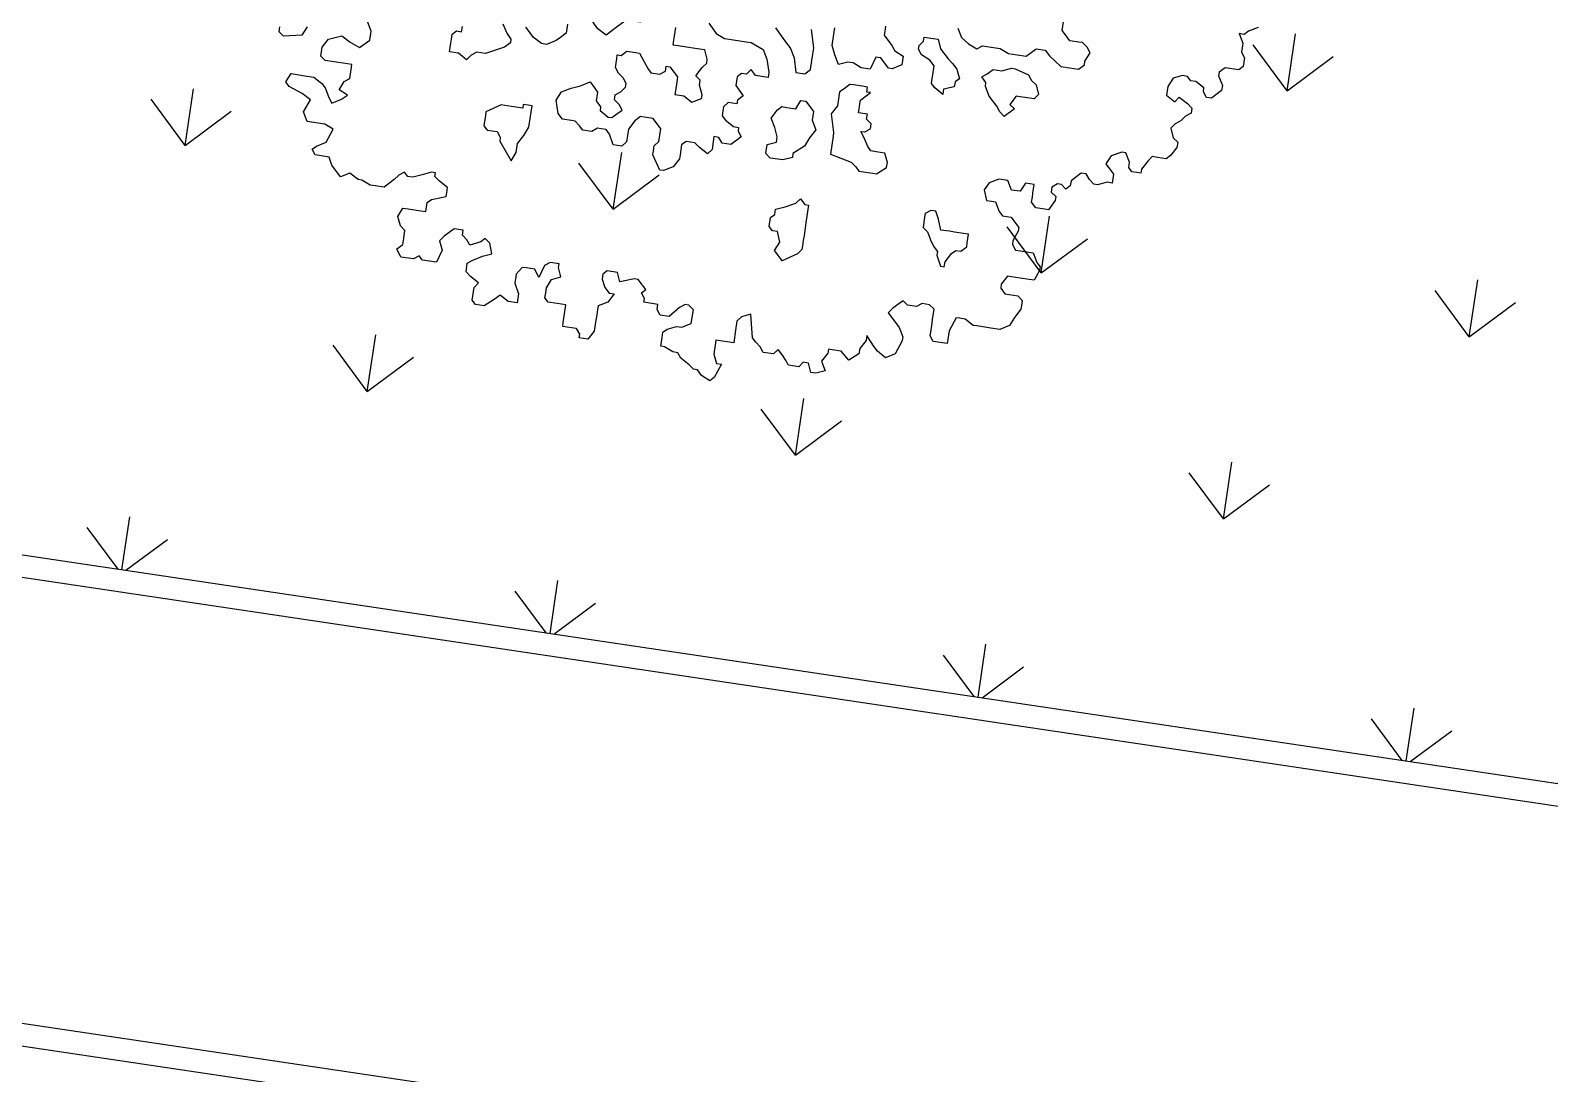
# Model space of a CAD drawing. Header units: millimetres. Extents: x 338 to 506, y 179 to 335.
# Drawn here: x 371.47 to 381.56, y 256.06 to 262.99 of the extents above; entities that cross this region are included whole.
import ezdxf

# ---------------------------------------------------------------- set-up
doc = ezdxf.new("R2010")
doc.units = ezdxf.units.MM
for name, color, linetype in [('ANDEN', 251, 'Continuous'), ('ARBOL-TOP', 3, 'Continuous'), ('MUROS', 32, 'Continuous')]:
    doc.layers.add(name, color=color, linetype=linetype)

# ---------------------------------------------------------------- blocks, each defined once
blk = doc.blocks.new('*X959')
at = {"color": 0}
for p, q in [((73.734, 124.917), (73.977, 125.16)), ((76.581, 124.891), (76.851, 125.16)), ((73.734, 124.891), (74.089, 124.891)), ((76.581, 124.891), (76.851, 124.622)), ((76.581, 124.891), (76.962, 124.891)), ((73.734, 124.864), (73.977, 124.622)), ((75.144, 123.454), (75.414, 123.723)), ((75.144, 123.454), (75.414, 123.185)), ((75.144, 123.454), (75.525, 123.454)), ((73.734, 122.044), (73.977, 122.287)), ((76.581, 122.017), (76.851, 122.287)), ((73.734, 122.017), (74.089, 122.017)), ((73.734, 121.991), (73.977, 121.748)), ((76.581, 122.017), (76.851, 121.748)), ((76.581, 122.017), (76.962, 122.017)), ((75.144, 120.58), (75.414, 120.85)), ((75.144, 120.58), (75.414, 120.311)), ((75.144, 120.58), (75.525, 120.58)), ((73.734, 119.17), (73.977, 119.413)), ((76.581, 119.144), (76.851, 119.413)), ((73.734, 119.144), (74.089, 119.144)), ((76.581, 119.144), (76.851, 118.874)), ((76.581, 119.144), (76.962, 119.144)), ((73.734, 119.117), (73.977, 118.874)), ((75.144, 117.707), (75.414, 117.976)), ((78.018, 117.707), (78.287, 117.976)), ((75.144, 117.707), (75.414, 117.437)), ((75.144, 117.707), (75.525, 117.707)), ((78.018, 117.707), (78.287, 117.437)), ((78.018, 117.707), (78.399, 117.707)), ((73.734, 116.296), (73.977, 116.539)), ((76.581, 116.27), (76.851, 116.539)), ((73.734, 116.27), (74.089, 116.27)), ((73.734, 116.243), (73.977, 116)), ((76.581, 116.27), (76.851, 116)), ((76.581, 116.27), (76.962, 116.27))]:
    blk.add_line(p, q, dxfattribs=at)
blk = doc.blocks.new('ARBOLITO')
at = {"linetype": 'ByBlock'}
for points in [[(463.3767, 68.9117), (463.3621, 68.9034), (463.3559, 68.8971), (463.3476, 68.8971), (463.3559, 68.8826), (463.3559, 68.868), (463.3621, 68.8597), (463.3621, 68.8452), (463.3559, 68.8389), (463.333, 68.8389), (463.3247, 68.8306), (463.3247, 68.8244), (463.333, 68.8098), (463.333, 68.8015), (463.3185, 68.787), (463.3102, 68.787), (463.3039, 68.7953), (463.3039, 68.8015), (463.2894, 68.8098), (463.2811, 68.8098), (463.2749, 68.8161), (463.2665, 68.8161), (463.252, 68.8098), (463.2458, 68.7953), (463.2458, 68.7808), (463.2603, 68.7724), (463.2665, 68.7808), (463.2811, 68.7724), (463.2894, 68.7662), (463.2894, 68.7579), (463.2811, 68.7517), (463.2749, 68.7434), (463.2665, 68.7371), (463.2603, 68.7288), (463.2665, 68.7143), (463.2749, 68.708), (463.2749, 68.6997), (463.2665, 68.6852), (463.2603, 68.6789), (463.2458, 68.6789), (463.2375, 68.6789), (463.2312, 68.6706), (463.2229, 68.6561), (463.2229, 68.6498), (463.2167, 68.6498), (463.2084, 68.6498), (463.2021, 68.6561), (463.2021, 68.6644), (463.1938, 68.6789), (463.1876, 68.6789), (463.171, 68.6706), (463.1647, 68.6561), (463.1793, 68.6415), (463.1793, 68.627), (463.171, 68.627), (463.1564, 68.6208), (463.1502, 68.6208), (463.1419, 68.627), (463.1356, 68.6353), (463.1273, 68.6353), (463.1128, 68.6208), (463.1128, 68.6124), (463.1065, 68.6062), (463.0982, 68.6124), (463.092, 68.6124), (463.0837, 68.6062), (463.0837, 68.5979), (463.092, 68.5917), (463.092, 68.5854), (463.0837, 68.5688), (463.0775, 68.5688), (463.0629, 68.5688), (463.0546, 68.5771), (463.0546, 68.5854), (463.0546, 68.5917), (463.0546, 68.6062), (463.0401, 68.6062), (463.0338, 68.5917), (463.0193, 68.5917), (463.011, 68.6062), (462.9964, 68.6062), (462.9819, 68.5979), (462.9756, 68.5854), (462.9819, 68.5688), (462.9902, 68.5688), (462.9964, 68.5688), (463.0047, 68.5543), (463.011, 68.548), (463.0255, 68.548), (463.0338, 68.5397), (463.0401, 68.5335), (463.0401, 68.5273), (463.0338, 68.5106), (463.0338, 68.5044), (463.0401, 68.4961), (463.0484, 68.4961), (463.0691, 68.4961), (463.0775, 68.4815), (463.0837, 68.4753), (463.0837, 68.4691), (463.0775, 68.4524), (463.0691, 68.4524), (463.0546, 68.4524), (463.0401, 68.4524), (463.0338, 68.4524), (463.0255, 68.4379), (463.0255, 68.4317), (463.0338, 68.4234), (463.0546, 68.4234), (463.0629, 68.4171), (463.0629, 68.4088), (463.0629, 68.4026), (463.0546, 68.388), (463.0484, 68.3735), (463.0338, 68.3652), (463.0193, 68.3652), (462.9964, 68.3652), (462.9902, 68.3652), (462.9756, 68.3735), (462.9673, 68.3735), (462.9611, 68.3735), (462.9528, 68.3506), (462.9528, 68.3299), (462.9299, 68.3299), (462.9237, 68.3382), (462.9237, 68.3444), (462.9237, 68.3589), (462.9237, 68.3652), (462.9237, 68.3818), (462.9154, 68.388), (462.9029, 68.388), (462.8946, 68.3818), (462.8801, 68.3818), (462.8717, 68.388), (462.8655, 68.3818), (462.8572, 68.3735), (462.851, 68.3652), (462.8572, 68.3589), (462.8717, 68.3444), (462.8801, 68.3299), (462.8801, 68.3236), (462.8717, 68.3008), (462.8572, 68.2925), (462.8427, 68.3008), (462.8364, 68.307), (462.8219, 68.3236), (462.8219, 68.3153), (462.8136, 68.3008), (462.8136, 68.2925), (462.799, 68.28), (462.7845, 68.2925), (462.7699, 68.2925), (462.7637, 68.2925), (462.7637, 68.2862), (462.7554, 68.2717), (462.7637, 68.2571), (462.7491, 68.2509), (462.7408, 68.2509), (462.7346, 68.2654), (462.7263, 68.2654), (462.7201, 68.2571), (462.7034, 68.2571), (462.6972, 68.2654), (462.691, 68.2717), (462.6827, 68.28), (462.6764, 68.2717), (462.6598, 68.2717), (462.6536, 68.28), (462.6453, 68.2862), (462.639, 68.2925), (462.6307, 68.3299), (462.6162, 68.3236), (462.6099, 68.3153), (462.6099, 68.3008), (462.6099, 68.28), (462.5954, 68.28), (462.5808, 68.28), (462.5808, 68.2717), (462.5808, 68.2571), (462.5871, 68.2426), (462.5954, 68.2426), (462.5871, 68.2197), (462.5808, 68.2135), (462.5663, 68.2197), (462.558, 68.228), (462.5517, 68.228), (462.5434, 68.2343), (462.5289, 68.2426), (462.5227, 68.2509), (462.5143, 68.2509), (462.4998, 68.2571), (462.4936, 68.2571), (462.4936, 68.2717), (462.4936, 68.28), (462.4998, 68.2862), (462.5143, 68.2925), (462.5227, 68.2925), (462.5372, 68.3008), (462.5372, 68.3236), (462.5289, 68.3299), (462.5227, 68.3299), (462.5143, 68.3236), (462.4998, 68.307), (462.4853, 68.307), (462.479, 68.3153), (462.479, 68.3236), (462.4562, 68.3236), (462.4562, 68.3299), (462.4499, 68.3382), (462.4562, 68.3444), (462.4416, 68.3589), (462.4354, 68.3589), (462.4125, 68.3506), (462.4063, 68.3652), (462.3897, 68.3652), (462.3834, 68.3589), (462.3834, 68.3506), (462.3897, 68.3382), (462.398, 68.3299), (462.4063, 68.3299), (462.398, 68.3153), (462.3834, 68.307), (462.3834, 68.3008), (462.3834, 68.2925), (462.3834, 68.28), (462.3834, 68.2654), (462.3751, 68.2509), (462.3606, 68.2509), (462.3606, 68.2571), (462.3543, 68.2654), (462.346, 68.2654), (462.3315, 68.2654), (462.3315, 68.2717), (462.3315, 68.2862), (462.3315, 68.3008), (462.3169, 68.3008), (462.3024, 68.3008), (462.2962, 68.307), (462.2962, 68.3153), (462.2962, 68.3236), (462.3024, 68.3382), (462.3169, 68.3444), (462.3107, 68.3589), (462.3107, 68.3652), (462.2962, 68.3652), (462.2879, 68.3589), (462.2816, 68.3382), (462.2733, 68.3506), (462.2588, 68.3506), (462.2525, 68.3506), (462.2442, 68.3382), (462.2442, 68.3236), (462.2525, 68.307), (462.2525, 68.2925), (462.238, 68.2925), (462.2234, 68.3008), (462.2151, 68.2925), (462.2006, 68.28), (462.186, 68.28), (462.1798, 68.2862), (462.1798, 68.307), (462.186, 68.3153), (462.1715, 68.3236), (462.1632, 68.3299), (462.1632, 68.3444), (462.1715, 68.3506), (462.186, 68.3589), (462.2006, 68.3652), (462.1944, 68.3818), (462.186, 68.388), (462.1798, 68.3818), (462.1632, 68.3735), (462.1569, 68.3818), (462.1486, 68.388), (462.1486, 68.3963), (462.1341, 68.3963), (462.1195, 68.3818), (462.1133, 68.3735), (462.1195, 68.3589), (462.1133, 68.3382), (462.0905, 68.3382), (462.0842, 68.3444), (462.0759, 68.3382), (462.0551, 68.3382), (462.0468, 68.3506), (462.0551, 68.3589), (462.0551, 68.3652), (462.0551, 68.3818), (462.0468, 68.388), (462.0406, 68.4026), (462.0468, 68.4171), (462.0551, 68.4171), (462.0759, 68.4171), (462.0842, 68.4171), (462.0842, 68.4317), (462.0905, 68.4379), (462.1133, 68.4462), (462.1133, 68.4524), (462.1133, 68.4608), (462.0988, 68.4691), (462.0905, 68.4753), (462.0905, 68.4815), (462.0842, 68.4815), (462.0697, 68.4753), (462.0551, 68.4691), (462.0468, 68.4691), (462.0406, 68.4753), (462.0323, 68.4691), (462.026, 68.4608), (462.0115, 68.4462), (461.997, 68.4462), (461.9886, 68.4462), (461.9741, 68.4524), (461.9679, 68.4524), (461.9533, 68.4608), (461.9388, 68.4524), (461.9221, 68.4691), (461.9159, 68.4815), (461.8931, 68.4815), (461.8868, 68.4899), (461.8931, 68.4961), (461.9076, 68.5044), (461.9159, 68.5273), (461.9014, 68.5335), (461.8723, 68.5335), (461.864, 68.548), (461.8723, 68.5688), (461.8577, 68.5771), (461.8349, 68.5854), (461.8286, 68.5917), (461.8349, 68.6062), (461.8577, 68.6062), (461.8723, 68.6062), (461.8868, 68.5979), (461.8931, 68.5917), (461.9014, 68.5771), (461.9076, 68.5688), (461.9221, 68.5771), (461.9305, 68.5854), (461.9159, 68.5917), (461.9221, 68.6062), (461.9305, 68.6124), (461.9305, 68.627), (461.9305, 68.6353), (461.9159, 68.6353), (461.8868, 68.6353), (461.8785, 68.6415), (461.8785, 68.6561), (461.8868, 68.6706), (461.9076, 68.6789), (461.9221, 68.6706), (461.9388, 68.6644), (461.9533, 68.6789), (461.9533, 68.6935), (461.945, 68.708)], [(461.8494, 68.6852), (461.8432, 68.6706), (461.8141, 68.6644), (461.8058, 68.6706), (461.8058, 68.6789)], [(463.3767, 68.9117), (463.3621, 68.9034), (463.3559, 68.8971), (463.3476, 68.8971), (463.3559, 68.8826), (463.3559, 68.868), (463.3621, 68.8597), (463.3621, 68.8452), (463.3559, 68.8389), (463.333, 68.8389), (463.3247, 68.8306), (463.3247, 68.8244), (463.333, 68.8098), (463.333, 68.8015), (463.3185, 68.787), (463.3102, 68.787), (463.3039, 68.7953), (463.3039, 68.8015), (463.2894, 68.8098), (463.2811, 68.8098), (463.2749, 68.8161), (463.2665, 68.8161), (463.252, 68.8098), (463.2458, 68.7953), (463.2458, 68.7808), (463.2603, 68.7724), (463.2665, 68.7808), (463.2811, 68.7724), (463.2894, 68.7662), (463.2894, 68.7579), (463.2811, 68.7517), (463.2749, 68.7434), (463.2665, 68.7371), (463.2603, 68.7288), (463.2665, 68.7143), (463.2749, 68.708), (463.2749, 68.6997), (463.2665, 68.6852), (463.2603, 68.6789), (463.2458, 68.6789), (463.2375, 68.6789), (463.2312, 68.6706), (463.2229, 68.6561), (463.2229, 68.6498), (463.2167, 68.6498), (463.2084, 68.6498), (463.2021, 68.6561), (463.2021, 68.6644), (463.1938, 68.6789), (463.1876, 68.6789), (463.171, 68.6706), (463.1647, 68.6561), (463.1793, 68.6415), (463.1793, 68.627), (463.171, 68.627), (463.1564, 68.6208), (463.1502, 68.6208), (463.1419, 68.627), (463.1356, 68.6353), (463.1273, 68.6353), (463.1128, 68.6208), (463.1128, 68.6124), (463.1065, 68.6062), (463.0982, 68.6124), (463.092, 68.6124), (463.0837, 68.6062), (463.0837, 68.5979), (463.092, 68.5917), (463.092, 68.5854), (463.0837, 68.5688), (463.0775, 68.5688), (463.0629, 68.5688), (463.0546, 68.5771), (463.0546, 68.5854), (463.0546, 68.5917), (463.0546, 68.6062), (463.0401, 68.6062), (463.0338, 68.5917), (463.0193, 68.5917), (463.011, 68.6062), (462.9964, 68.6062), (462.9819, 68.5979), (462.9756, 68.5854), (462.9819, 68.5688), (462.9902, 68.5688), (462.9964, 68.5688), (463.0047, 68.5543), (463.011, 68.548), (463.0255, 68.548), (463.0338, 68.5397), (463.0401, 68.5335), (463.0401, 68.5273), (463.0338, 68.5106), (463.0338, 68.5044), (463.0401, 68.4961), (463.0484, 68.4961), (463.0691, 68.4961), (463.0775, 68.4815), (463.0837, 68.4753), (463.0837, 68.4691), (463.0775, 68.4524), (463.0691, 68.4524), (463.0546, 68.4524), (463.0401, 68.4524), (463.0338, 68.4524), (463.0255, 68.4379), (463.0255, 68.4317), (463.0338, 68.4234), (463.0546, 68.4234), (463.0629, 68.4171), (463.0629, 68.4088), (463.0629, 68.4026), (463.0546, 68.388), (463.0484, 68.3735), (463.0338, 68.3652), (463.0193, 68.3652), (462.9964, 68.3652), (462.9902, 68.3652), (462.9756, 68.3735), (462.9673, 68.3735), (462.9611, 68.3735), (462.9528, 68.3506), (462.9528, 68.3299), (462.9299, 68.3299), (462.9237, 68.3382), (462.9237, 68.3444), (462.9237, 68.3589), (462.9237, 68.3652), (462.9237, 68.3818), (462.9154, 68.388), (462.9029, 68.388), (462.8946, 68.3818), (462.8801, 68.3818), (462.8717, 68.388), (462.8655, 68.3818), (462.8572, 68.3735), (462.851, 68.3652), (462.8572, 68.3589), (462.8717, 68.3444), (462.8801, 68.3299), (462.8801, 68.3236), (462.8717, 68.3008), (462.8572, 68.2925), (462.8427, 68.3008), (462.8364, 68.307), (462.8219, 68.3236), (462.8219, 68.3153), (462.8136, 68.3008), (462.8136, 68.2925), (462.799, 68.28), (462.7845, 68.2925), (462.7699, 68.2925), (462.7637, 68.2925), (462.7637, 68.2862), (462.7554, 68.2717), (462.7637, 68.2571), (462.7491, 68.2509), (462.7408, 68.2509), (462.7346, 68.2654), (462.7263, 68.2654), (462.7201, 68.2571), (462.7034, 68.2571), (462.6972, 68.2654), (462.691, 68.2717), (462.6827, 68.28), (462.6764, 68.2717), (462.6598, 68.2717), (462.6536, 68.28), (462.6453, 68.2862), (462.639, 68.2925), (462.6307, 68.3299), (462.6162, 68.3236), (462.6099, 68.3153), (462.6099, 68.3008), (462.6099, 68.28), (462.5954, 68.28), (462.5808, 68.28), (462.5808, 68.2717), (462.5808, 68.2571), (462.5871, 68.2426), (462.5954, 68.2426), (462.5871, 68.2197), (462.5808, 68.2135), (462.5663, 68.2197), (462.558, 68.228), (462.5517, 68.228), (462.5434, 68.2343), (462.5289, 68.2426), (462.5227, 68.2509), (462.5143, 68.2509), (462.4998, 68.2571), (462.4936, 68.2571), (462.4936, 68.2717), (462.4936, 68.28), (462.4998, 68.2862), (462.5143, 68.2925), (462.5227, 68.2925), (462.5372, 68.3008), (462.5372, 68.3236), (462.5289, 68.3299), (462.5227, 68.3299), (462.5143, 68.3236), (462.4998, 68.307), (462.4853, 68.307), (462.479, 68.3153), (462.479, 68.3236), (462.4562, 68.3236), (462.4562, 68.3299), (462.4499, 68.3382), (462.4562, 68.3444), (462.4416, 68.3589), (462.4354, 68.3589), (462.4125, 68.3506), (462.4063, 68.3652), (462.3897, 68.3652), (462.3834, 68.3589), (462.3834, 68.3506), (462.3897, 68.3382), (462.398, 68.3299), (462.4063, 68.3299), (462.398, 68.3153), (462.3834, 68.307), (462.3834, 68.3008), (462.3834, 68.2925), (462.3834, 68.28), (462.3834, 68.2654), (462.3751, 68.2509), (462.3606, 68.2509), (462.3606, 68.2571), (462.3543, 68.2654), (462.346, 68.2654), (462.3315, 68.2654), (462.3315, 68.2717), (462.3315, 68.2862), (462.3315, 68.3008), (462.3169, 68.3008), (462.3024, 68.3008), (462.2962, 68.307), (462.2962, 68.3153), (462.2962, 68.3236), (462.3024, 68.3382), (462.3169, 68.3444), (462.3107, 68.3589), (462.3107, 68.3652), (462.2962, 68.3652), (462.2879, 68.3589), (462.2816, 68.3382), (462.2733, 68.3506), (462.2588, 68.3506), (462.2525, 68.3506), (462.2442, 68.3382), (462.2442, 68.3236), (462.2525, 68.307), (462.2525, 68.2925), (462.238, 68.2925), (462.2234, 68.3008), (462.2151, 68.2925), (462.2006, 68.28), (462.186, 68.28), (462.1798, 68.2862), (462.1798, 68.307), (462.186, 68.3153), (462.1715, 68.3236), (462.1632, 68.3299), (462.1632, 68.3444), (462.1715, 68.3506), (462.186, 68.3589), (462.2006, 68.3652), (462.1944, 68.3818), (462.186, 68.388), (462.1798, 68.3818), (462.1632, 68.3735), (462.1569, 68.3818), (462.1486, 68.388), (462.1486, 68.3963), (462.1341, 68.3963), (462.1195, 68.3818), (462.1133, 68.3735), (462.1195, 68.3589), (462.1133, 68.3382), (462.0905, 68.3382), (462.0842, 68.3444), (462.0759, 68.3382), (462.0551, 68.3382), (462.0468, 68.3506), (462.0551, 68.3589), (462.0551, 68.3652), (462.0551, 68.3818), (462.0468, 68.388), (462.0406, 68.4026), (462.0468, 68.4171), (462.0551, 68.4171), (462.0759, 68.4171), (462.0842, 68.4171), (462.0842, 68.4317), (462.0905, 68.4379), (462.1133, 68.4462), (462.1133, 68.4524), (462.1133, 68.4608), (462.0988, 68.4691), (462.0905, 68.4753), (462.0905, 68.4815), (462.0842, 68.4815), (462.0697, 68.4753), (462.0551, 68.4691), (462.0468, 68.4691), (462.0406, 68.4753), (462.0323, 68.4691), (462.026, 68.4608), (462.0115, 68.4462), (461.997, 68.4462), (461.9886, 68.4462), (461.9741, 68.4524), (461.9679, 68.4524), (461.9533, 68.4608), (461.9388, 68.4524), (461.9221, 68.4691), (461.9159, 68.4815), (461.8931, 68.4815), (461.8868, 68.4899), (461.8931, 68.4961), (461.9076, 68.5044), (461.9159, 68.5273), (461.9014, 68.5335), (461.8723, 68.5335), (461.864, 68.548), (461.8723, 68.5688), (461.8577, 68.5771), (461.8349, 68.5854), (461.8286, 68.5917), (461.8349, 68.6062), (461.8577, 68.6062), (461.8723, 68.6062), (461.8868, 68.5979), (461.8931, 68.5917), (461.9014, 68.5771), (461.9076, 68.5688), (461.9221, 68.5771), (461.9305, 68.5854), (461.9159, 68.5917), (461.9221, 68.6062), (461.9305, 68.6124), (461.9305, 68.627), (461.9305, 68.6353), (461.9159, 68.6353), (461.8868, 68.6353), (461.8785, 68.6415), (461.8785, 68.6561), (461.8868, 68.6706), (461.9076, 68.6789), (461.9221, 68.6706), (461.9388, 68.6644), (461.9533, 68.6789), (461.9533, 68.6935), (461.945, 68.708)], [(461.8494, 68.6852), (461.8432, 68.6706), (461.8141, 68.6644), (461.8058, 68.6706), (461.8058, 68.6789)], [(462.8946, 68.8389), (462.9029, 68.8244), (462.9154, 68.8161), (462.9299, 68.8098), (462.9382, 68.8161), (462.9528, 68.8161), (462.9673, 68.8161), (462.9819, 68.8098), (462.9964, 68.8098), (463.011, 68.8098), (463.0255, 68.8244), (463.0401, 68.8244), (463.0484, 68.8161), (463.0691, 68.8015), (463.0837, 68.8015), (463.0982, 68.8015), (463.1065, 68.8098), (463.1065, 68.8161), (463.1128, 68.8306), (463.1065, 68.8389), (463.0982, 68.8452), (463.092, 68.8452), (463.0775, 68.8452), (463.0691, 68.8535), (463.0629, 68.8597), (463.0629, 68.8743)], [(462.8946, 68.8389), (462.9029, 68.8244), (462.9154, 68.8161), (462.9299, 68.8098), (462.9382, 68.8161), (462.9528, 68.8161), (462.9673, 68.8161), (462.9819, 68.8098), (462.9964, 68.8098), (463.011, 68.8098), (463.0255, 68.8244), (463.0401, 68.8244), (463.0484, 68.8161), (463.0691, 68.8015), (463.0837, 68.8015), (463.0982, 68.8015), (463.1065, 68.8098), (463.1065, 68.8161), (463.1128, 68.8306), (463.1065, 68.8389), (463.0982, 68.8452), (463.092, 68.8452), (463.0775, 68.8452), (463.0691, 68.8535), (463.0629, 68.8597), (463.0629, 68.8743)], [(462.2297, 68.7143), (462.2151, 68.7226), (462.2089, 68.7288), (462.2006, 68.7371)], [(462.2671, 68.7517), (462.2671, 68.7371), (462.2588, 68.7288), (462.2525, 68.7226), (462.238, 68.7143), (462.2297, 68.7143), (462.2297, 68.7143)], [(462.2297, 68.7143), (462.2151, 68.7226), (462.2089, 68.7288), (462.2006, 68.7371)], [(462.2671, 68.7517), (462.2671, 68.7371), (462.2588, 68.7288), (462.2525, 68.7226), (462.238, 68.7143), (462.2297, 68.7143)], [(462.6016, 68.7953), (462.6162, 68.7808), (462.6307, 68.7662), (462.639, 68.7517), (462.6453, 68.7288), (462.6598, 68.7288), (462.6681, 68.7371), (462.6681, 68.7517), (462.6681, 68.7724), (462.6598, 68.8015)], [(462.6016, 68.7953), (462.6162, 68.7808), (462.6307, 68.7662), (462.639, 68.7517), (462.6453, 68.7288), (462.6598, 68.7288), (462.6681, 68.7371), (462.6681, 68.7517), (462.6681, 68.7724), (462.6598, 68.8015)], [(462.2671, 68.627), (462.2733, 68.6415), (462.2879, 68.6498), (462.3024, 68.6561), (462.3169, 68.6644), (462.3253, 68.6561), (462.3315, 68.6498), (462.3315, 68.6353), (462.3398, 68.627), (462.3398, 68.6208), (462.3543, 68.6124), (462.3606, 68.6124), (462.3689, 68.6208), (462.3751, 68.627), (462.3689, 68.6353), (462.3606, 68.6415), (462.3606, 68.6498), (462.3689, 68.6561), (462.3751, 68.6644), (462.3751, 68.6706), (462.3689, 68.6789), (462.3606, 68.6852), (462.3543, 68.6935), (462.3543, 68.708), (462.3543, 68.7143), (462.3606, 68.7143), (462.3689, 68.7226), (462.3834, 68.7226), (462.3897, 68.7226), (462.4063, 68.6997), (462.4125, 68.6935), (462.4271, 68.6935), (462.4354, 68.6997), (462.4354, 68.708), (462.4416, 68.708), (462.4499, 68.6997), (462.4562, 68.6935), (462.4562, 68.6852), (462.4562, 68.6706), (462.4562, 68.6644), (462.4707, 68.6644), (462.4853, 68.6561), (462.4998, 68.6644), (462.4998, 68.6706), (462.4936, 68.6852), (462.4936, 68.6935), (462.4853, 68.6997), (462.4936, 68.7143), (462.4998, 68.7226), (462.4998, 68.7288), (462.4936, 68.7434), (462.4853, 68.7434), (462.4707, 68.7434), (462.4499, 68.7434), (462.4416, 68.7434), (462.4416, 68.7517), (462.4416, 68.7579), (462.4416, 68.7724)], [(462.4936, 68.787), (462.5081, 68.7724), (462.5227, 68.7662), (462.5372, 68.7662), (462.558, 68.7662), (462.5663, 68.7662), (462.5871, 68.7579), (462.5954, 68.7434), (462.6016, 68.7226), (462.6016, 68.7143), (462.5808, 68.7143), (462.5725, 68.7226), (462.5663, 68.7143), (462.558, 68.7143), (462.5517, 68.708), (462.5517, 68.6935), (462.5663, 68.6789), (462.558, 68.6706), (462.558, 68.6644), (462.5434, 68.6644), (462.5372, 68.6561), (462.5372, 68.6498), (462.5372, 68.6415), (462.5434, 68.6353), (462.558, 68.627), (462.5663, 68.627), (462.5663, 68.6208), (462.5725, 68.6124), (462.5663, 68.6062), (462.558, 68.5979), (462.5434, 68.5979), (462.5372, 68.6062), (462.5289, 68.6062), (462.5289, 68.5854), (462.5227, 68.5771), (462.5081, 68.5854), (462.4998, 68.5917), (462.4853, 68.5917), (462.479, 68.5854), (462.479, 68.5688), (462.479, 68.5626), (462.4707, 68.548), (462.4562, 68.5397), (462.4499, 68.5397), (462.4354, 68.5626), (462.4354, 68.5688), (462.4354, 68.5771), (462.4416, 68.5854), (462.4416, 68.6062), (462.4271, 68.6208), (462.4125, 68.6208), (462.4063, 68.6208), (462.398, 68.6124), (462.3897, 68.5979), (462.3897, 68.5771), (462.3834, 68.5688), (462.3689, 68.5688), (462.3606, 68.5854), (462.3543, 68.5917), (462.346, 68.5917), (462.3398, 68.5917), (462.3315, 68.5854), (462.3169, 68.5854), (462.3107, 68.5917), (462.3024, 68.5979), (462.2962, 68.5979), (462.2816, 68.5979), (462.2733, 68.6062), (462.2671, 68.627), (462.2671, 68.627)], [(462.2671, 68.627), (462.2733, 68.6415), (462.2879, 68.6498), (462.3024, 68.6561), (462.3169, 68.6644), (462.3253, 68.6561), (462.3315, 68.6498), (462.3315, 68.6353), (462.3398, 68.627), (462.3398, 68.6208), (462.3543, 68.6124), (462.3606, 68.6124), (462.3689, 68.6208), (462.3751, 68.627), (462.3689, 68.6353), (462.3606, 68.6415), (462.3606, 68.6498), (462.3689, 68.6561), (462.3751, 68.6644), (462.3751, 68.6706), (462.3689, 68.6789), (462.3606, 68.6852), (462.3543, 68.6935), (462.3543, 68.708), (462.3543, 68.7143), (462.3606, 68.7143), (462.3689, 68.7226), (462.3834, 68.7226), (462.3897, 68.7226), (462.4063, 68.6997), (462.4125, 68.6935), (462.4271, 68.6935), (462.4354, 68.6997), (462.4354, 68.708), (462.4416, 68.708), (462.4499, 68.6997), (462.4562, 68.6935), (462.4562, 68.6852), (462.4562, 68.6706), (462.4562, 68.6644), (462.4707, 68.6644), (462.4853, 68.6561), (462.4998, 68.6644), (462.4998, 68.6706), (462.4936, 68.6852), (462.4936, 68.6935), (462.4853, 68.6997), (462.4936, 68.7143), (462.4998, 68.7226), (462.4998, 68.7288), (462.4936, 68.7434), (462.4853, 68.7434), (462.4707, 68.7434), (462.4499, 68.7434), (462.4416, 68.7434), (462.4416, 68.7517), (462.4416, 68.7579), (462.4416, 68.7724)], [(462.4936, 68.787), (462.5081, 68.7724), (462.5227, 68.7662), (462.5372, 68.7662), (462.558, 68.7662), (462.5663, 68.7662), (462.5871, 68.7579), (462.5954, 68.7434), (462.6016, 68.7226), (462.6016, 68.7143), (462.5808, 68.7143), (462.5725, 68.7226), (462.5663, 68.7143), (462.558, 68.7143), (462.5517, 68.708), (462.5517, 68.6935), (462.5663, 68.6789), (462.558, 68.6706), (462.558, 68.6644), (462.5434, 68.6644), (462.5372, 68.6561), (462.5372, 68.6498), (462.5372, 68.6415), (462.5434, 68.6353), (462.558, 68.627), (462.5663, 68.627), (462.5663, 68.6208), (462.5725, 68.6124), (462.5663, 68.6062), (462.558, 68.5979), (462.5434, 68.5979), (462.5372, 68.6062), (462.5289, 68.6062), (462.5289, 68.5854), (462.5227, 68.5771), (462.5081, 68.5854), (462.4998, 68.5917), (462.4853, 68.5917), (462.479, 68.5854), (462.479, 68.5688), (462.479, 68.5626), (462.4707, 68.548), (462.4562, 68.5397), (462.4499, 68.5397), (462.4354, 68.5626), (462.4354, 68.5688), (462.4354, 68.5771), (462.4416, 68.5854), (462.4416, 68.6062), (462.4271, 68.6208), (462.4125, 68.6208), (462.4063, 68.6208), (462.398, 68.6124), (462.3897, 68.5979), (462.3897, 68.5771), (462.3834, 68.5688), (462.3689, 68.5688), (462.3606, 68.5854), (462.3543, 68.5917), (462.346, 68.5917), (462.3398, 68.5917), (462.3315, 68.5854), (462.3169, 68.5854), (462.3107, 68.5917), (462.3024, 68.5979), (462.2962, 68.5979), (462.2816, 68.5979), (462.2733, 68.6062), (462.2671, 68.627)], [(462.7034, 68.7662), (462.6972, 68.7808), (462.6972, 68.7953), (462.6972, 68.8098)], [(462.7782, 68.8244), (462.7782, 68.8161), (462.7782, 68.8098), (462.7928, 68.7953), (462.799, 68.787), (462.8136, 68.7808), (462.8136, 68.7662), (462.799, 68.7579), (462.7928, 68.7579), (462.7782, 68.7724), (462.7699, 68.7724), (462.7637, 68.7517), (462.7491, 68.7517), (462.7346, 68.7579), (462.7263, 68.7579), (462.7117, 68.7517), (462.7034, 68.7662), (462.7034, 68.7662)], [(462.7034, 68.7662), (462.6972, 68.7808), (462.6972, 68.7953), (462.6972, 68.8098)], [(462.7782, 68.8244), (462.7782, 68.8161), (462.7782, 68.8098), (462.7928, 68.7953), (462.799, 68.787), (462.8136, 68.7808), (462.8136, 68.7662), (462.799, 68.7579), (462.7928, 68.7579), (462.7782, 68.7724), (462.7699, 68.7724), (462.7637, 68.7517), (462.7491, 68.7517), (462.7346, 68.7579), (462.7263, 68.7579), (462.7117, 68.7517), (462.7034, 68.7662)], [(462.346, 68.7579), (462.3398, 68.7517), (462.3315, 68.7434), (462.3169, 68.7517), (462.3024, 68.7662), (462.3024, 68.7808), (462.3024, 68.787), (462.3107, 68.8015), (462.3169, 68.8161), (462.3253, 68.8244), (462.3315, 68.8306), (462.346, 68.8306), (462.3606, 68.8306), (462.3689, 68.8244), (462.3751, 68.8098), (462.3834, 68.7953), (462.3834, 68.787), (462.3834, 68.7808), (462.3834, 68.7724), (462.3751, 68.7724), (462.3689, 68.7808), (462.346, 68.7579), (462.346, 68.7579)], [(462.346, 68.7579), (462.3398, 68.7517), (462.3315, 68.7434), (462.3169, 68.7517), (462.3024, 68.7662), (462.3024, 68.7808), (462.3024, 68.787), (462.3107, 68.8015), (462.3169, 68.8161), (462.3253, 68.8244), (462.3315, 68.8306), (462.346, 68.8306), (462.3606, 68.8306), (462.3689, 68.8244), (462.3751, 68.8098), (462.3834, 68.7953), (462.3834, 68.787), (462.3834, 68.7808), (462.3834, 68.7724), (462.3751, 68.7724), (462.3689, 68.7808), (462.346, 68.7579)], [(462.8863, 68.7288), (462.8717, 68.7371), (462.8655, 68.7434), (462.8655, 68.7517), (462.8655, 68.7579), (462.8655, 68.7724), (462.8572, 68.7808), (462.8427, 68.787), (462.8364, 68.7953), (462.8364, 68.8015), (462.8427, 68.8098), (462.8427, 68.8161), (462.8572, 68.8161), (462.8655, 68.8161), (462.8717, 68.8015), (462.8863, 68.787), (462.8946, 68.7808), (462.9029, 68.7724), (462.9091, 68.7579), (462.9029, 68.7517), (462.9029, 68.7434), (462.8863, 68.7371), (462.8863, 68.7288), (462.8863, 68.7288)], [(462.8863, 68.7288), (462.8717, 68.7371), (462.8655, 68.7434), (462.8655, 68.7517), (462.8655, 68.7579), (462.8655, 68.7724), (462.8572, 68.7808), (462.8427, 68.787), (462.8364, 68.7953), (462.8364, 68.8015), (462.8427, 68.8098), (462.8427, 68.8161), (462.8572, 68.8161), (462.8655, 68.8161), (462.8717, 68.8015), (462.8863, 68.787), (462.8946, 68.7808), (462.9029, 68.7724), (462.9091, 68.7579), (462.9029, 68.7517), (462.9029, 68.7434), (462.8863, 68.7371), (462.8863, 68.7288)], [(462.9902, 68.708), (462.9819, 68.7143), (462.9756, 68.7226), (462.9611, 68.7371), (462.9528, 68.7517), (462.9528, 68.7579), (462.9445, 68.7662), (462.9528, 68.7724), (462.9611, 68.7808), (462.9756, 68.7808), (462.9902, 68.787), (462.9964, 68.787), (463.0193, 68.7808), (463.0255, 68.7724), (463.0338, 68.7662), (463.0401, 68.7517), (463.0338, 68.7434), (463.0193, 68.7434), (463.011, 68.7434), (463.0047, 68.7434), (462.9964, 68.7288), (463.0047, 68.7226), (462.9902, 68.708), (462.9902, 68.708)], [(462.9902, 68.708), (462.9819, 68.7143), (462.9756, 68.7226), (462.9611, 68.7371), (462.9528, 68.7517), (462.9528, 68.7579), (462.9445, 68.7662), (462.9528, 68.7724), (462.9611, 68.7808), (462.9756, 68.7808), (462.9902, 68.787), (462.9964, 68.787), (463.0193, 68.7808), (463.0255, 68.7724), (463.0338, 68.7662), (463.0401, 68.7517), (463.0338, 68.7434), (463.0193, 68.7434), (463.011, 68.7434), (463.0047, 68.7434), (462.9964, 68.7288), (463.0047, 68.7226), (462.9902, 68.708)], [(462.1424, 68.6852), (462.1279, 68.6852), (462.1195, 68.6789), (462.1133, 68.6706), (462.0988, 68.6789), (462.0842, 68.6789), (462.0842, 68.6935), (462.0842, 68.6997), (462.0842, 68.708), (462.0905, 68.7143), (462.0988, 68.7143), (462.0988, 68.7226)], [(462.1632, 68.7371), (462.1715, 68.7226), (462.1798, 68.7143), (462.1798, 68.708), (462.1715, 68.6997), (462.1424, 68.6852), (462.1424, 68.6852)], [(462.1424, 68.6852), (462.1279, 68.6852), (462.1195, 68.6789), (462.1133, 68.6706), (462.0988, 68.6789), (462.0842, 68.6789), (462.0842, 68.6935), (462.0842, 68.6997), (462.0842, 68.708), (462.0905, 68.7143), (462.0988, 68.7143), (462.0988, 68.7226)], [(462.1632, 68.7371), (462.1715, 68.7226), (462.1798, 68.7143), (462.1798, 68.708), (462.1715, 68.6997), (462.1424, 68.6852)], [(462.7554, 68.5979), (462.7637, 68.5917), (462.7699, 68.5854), (462.7928, 68.5854), (462.799, 68.5854), (462.8136, 68.5979), (462.8136, 68.6062), (462.8073, 68.6208), (462.7928, 68.6208), (462.7845, 68.6208), (462.7782, 68.627), (462.7699, 68.6415), (462.7637, 68.6498), (462.7699, 68.6498), (462.7782, 68.6561), (462.7782, 68.6644), (462.7699, 68.6706), (462.7699, 68.6789), (462.7554, 68.6789), (462.7554, 68.6852), (462.7554, 68.6935), (462.7554, 68.6997), (462.7637, 68.708), (462.7699, 68.7143), (462.7637, 68.7143), (462.7637, 68.7226), (462.7554, 68.7226), (462.7408, 68.7226), (462.7346, 68.7226), (462.7263, 68.7143), (462.7201, 68.708), (462.7201, 68.6852), (462.7117, 68.6706), (462.7201, 68.6415), (462.7201, 68.6353), (462.7201, 68.6208), (462.7201, 68.6062), (462.7554, 68.5979), (462.7554, 68.5979)], [(462.7554, 68.5979), (462.7637, 68.5917), (462.7699, 68.5854), (462.7928, 68.5854), (462.799, 68.5854), (462.8136, 68.5979), (462.8136, 68.6062), (462.8073, 68.6208), (462.7928, 68.6208), (462.7845, 68.6208), (462.7782, 68.627), (462.7699, 68.6415), (462.7637, 68.6498), (462.7699, 68.6498), (462.7782, 68.6561), (462.7782, 68.6644), (462.7699, 68.6706), (462.7699, 68.6789), (462.7554, 68.6789), (462.7554, 68.6852), (462.7554, 68.6935), (462.7554, 68.6997), (462.7637, 68.708), (462.7699, 68.7143), (462.7637, 68.7143), (462.7637, 68.7226), (462.7554, 68.7226), (462.7408, 68.7226), (462.7346, 68.7226), (462.7263, 68.7143), (462.7201, 68.708), (462.7201, 68.6852), (462.7117, 68.6706), (462.7201, 68.6415), (462.7201, 68.6353), (462.7201, 68.6208), (462.7201, 68.6062), (462.7554, 68.5979)], [(462.6245, 68.5854), (462.6162, 68.5917), (462.6162, 68.6062), (462.6307, 68.6124), (462.6307, 68.6208), (462.6245, 68.6353), (462.6162, 68.6498), (462.6245, 68.6644), (462.6307, 68.6706), (462.639, 68.6706), (462.6536, 68.6706), (462.6598, 68.6852), (462.6681, 68.6852), (462.6827, 68.6706), (462.6827, 68.6561), (462.691, 68.6415), (462.6827, 68.627), (462.6764, 68.6124), (462.6598, 68.5979), (462.6598, 68.5917), (462.6453, 68.5854), (462.6245, 68.5854), (462.6245, 68.5854)], [(462.6245, 68.5854), (462.6162, 68.5917), (462.6162, 68.6062), (462.6307, 68.6124), (462.6307, 68.6208), (462.6245, 68.6353), (462.6162, 68.6498), (462.6245, 68.6644), (462.6307, 68.6706), (462.639, 68.6706), (462.6536, 68.6706), (462.6598, 68.6852), (462.6681, 68.6852), (462.6827, 68.6706), (462.6827, 68.6561), (462.691, 68.6415), (462.6827, 68.627), (462.6764, 68.6124), (462.6598, 68.5979), (462.6598, 68.5917), (462.6453, 68.5854), (462.6245, 68.5854)], [(462.2089, 68.5189), (462.2151, 68.5335), (462.2151, 68.548), (462.2234, 68.5626), (462.2297, 68.5771), (462.2297, 68.5917), (462.2297, 68.6124), (462.2234, 68.6124), (462.2151, 68.6124), (462.2151, 68.6062), (462.2006, 68.6062), (462.186, 68.6062), (462.1798, 68.6062), (462.1569, 68.5917), (462.1569, 68.5854), (462.1569, 68.5688), (462.1632, 68.5626), (462.1715, 68.5626), (462.1798, 68.5626), (462.186, 68.5543), (462.186, 68.548), (462.2089, 68.5189), (462.2089, 68.5189)], [(462.2089, 68.5189), (462.2151, 68.5335), (462.2151, 68.548), (462.2234, 68.5626), (462.2297, 68.5771), (462.2297, 68.5917), (462.2297, 68.6124), (462.2234, 68.6124), (462.2151, 68.6124), (462.2151, 68.6062), (462.2006, 68.6062), (462.186, 68.6062), (462.1798, 68.6062), (462.1569, 68.5917), (462.1569, 68.5854), (462.1569, 68.5688), (462.1632, 68.5626), (462.1715, 68.5626), (462.1798, 68.5626), (462.186, 68.5543), (462.186, 68.548), (462.2089, 68.5189)], [(462.9299, 68.4524), (462.9299, 68.4608), (462.9382, 68.4753), (462.9445, 68.4815), (462.9528, 68.4815), (462.9611, 68.4899), (462.9611, 68.4961), (462.9611, 68.5106), (462.9528, 68.5106), (462.9382, 68.5106), (462.9299, 68.5106), (462.9154, 68.5106), (462.9091, 68.5273), (462.9029, 68.5397), (462.8946, 68.5397), (462.8863, 68.5335), (462.8863, 68.5273), (462.8863, 68.5106), (462.8946, 68.5044), (462.9029, 68.4899), (462.9091, 68.4815), (462.9154, 68.4753), (462.9154, 68.4691), (462.9237, 68.4524), (462.9299, 68.4524), (462.9299, 68.4524)], [(462.9299, 68.4524), (462.9299, 68.4608), (462.9382, 68.4753), (462.9445, 68.4815), (462.9528, 68.4815), (462.9611, 68.4899), (462.9611, 68.4961), (462.9611, 68.5106), (462.9528, 68.5106), (462.9382, 68.5106), (462.9299, 68.5106), (462.9154, 68.5106), (462.9091, 68.5273), (462.9029, 68.5397), (462.8946, 68.5397), (462.8863, 68.5335), (462.8863, 68.5273), (462.8863, 68.5106), (462.8946, 68.5044), (462.9029, 68.4899), (462.9091, 68.4815), (462.9154, 68.4753), (462.9154, 68.4691), (462.9237, 68.4524), (462.9299, 68.4524)], [(462.6681, 68.4234), (462.6598, 68.4317), (462.6536, 68.4379), (462.6598, 68.4524), (462.6536, 68.4691), (462.6453, 68.4691), (462.639, 68.4753), (462.639, 68.4899), (462.6453, 68.4961), (462.6453, 68.5044), (462.6598, 68.5106), (462.6764, 68.5189), (462.6827, 68.5273), (462.691, 68.5189), (462.6972, 68.5189), (462.6972, 68.5044), (462.6972, 68.4899), (462.6972, 68.4691), (462.6972, 68.4608), (462.6972, 68.4524), (462.6972, 68.4462), (462.691, 68.4379), (462.6681, 68.4234), (462.6681, 68.4234)], [(462.6681, 68.4234), (462.6598, 68.4317), (462.6536, 68.4379), (462.6598, 68.4524), (462.6536, 68.4691), (462.6453, 68.4691), (462.639, 68.4753), (462.639, 68.4899), (462.6453, 68.4961), (462.6453, 68.5044), (462.6598, 68.5106), (462.6764, 68.5189), (462.6827, 68.5273), (462.691, 68.5189), (462.6972, 68.5189), (462.6972, 68.5044), (462.6972, 68.4899), (462.6972, 68.4691), (462.6972, 68.4608), (462.6972, 68.4524), (462.6972, 68.4462), (462.691, 68.4379), (462.6681, 68.4234)]]:
    blk.add_lwpolyline(points, dxfattribs=at)
blk = doc.blocks.new('A$C7152A42C')
at = {"layer": 'ANDEN'}
blk.add_line((73.584, 108.85105), (73.584, 128.85105), dxfattribs=at)
for points in [[(59.0954, 108.85105), (59.0954, 113.85105), (60.0954, 113.85105), (60.0954, 118.85105), (59.0954, 118.85105), (59.0954, 123.85105), (60.0954, 123.85105), (60.0954, 136.18757), (70.659, 135.51684), (70.659, 108.85105)], [(59.2454, 109.00105), (59.2454, 113.70105), (60.2454, 113.70105), (60.2454, 119.00105), (59.2454, 119.00105), (59.2454, 123.70105), (60.2454, 123.70105), (60.2454, 136.02774), (70.509, 135.37606), (70.509, 109.00105)], [(83.93127, 109.00105), (83.93127, 128.70105), (73.734, 128.70105), (73.734, 109.00105)]]:
    blk.add_lwpolyline(points, close=True, dxfattribs=at)
at = {"layer": 'ANDEN', "color": 251, "linetype": 'Continuous'}
blk.add_blockref('*X959', (0, 0), dxfattribs=at)
at = {"layer": 'ARBOL-TOP', "color": 3, "linetype": 'ByBlock', "xscale": 4.090679926752369, "yscale": 4.090679926752369, "zscale": 4.090679926752369, "rotation": 270}
blk.add_blockref('ARBOLITO', (-203.49008, 2013.48433), dxfattribs=at)

msp = doc.modelspace()

# ---------------------------------------------------------------- block references
at = {"layer": 'MUROS', "color": 32, "rotation": 81.53046525965426}
msp.add_blockref('A$C7152A42C', (484.748, 168.084), dxfattribs=at)

doc.saveas('drawing.dxf')
